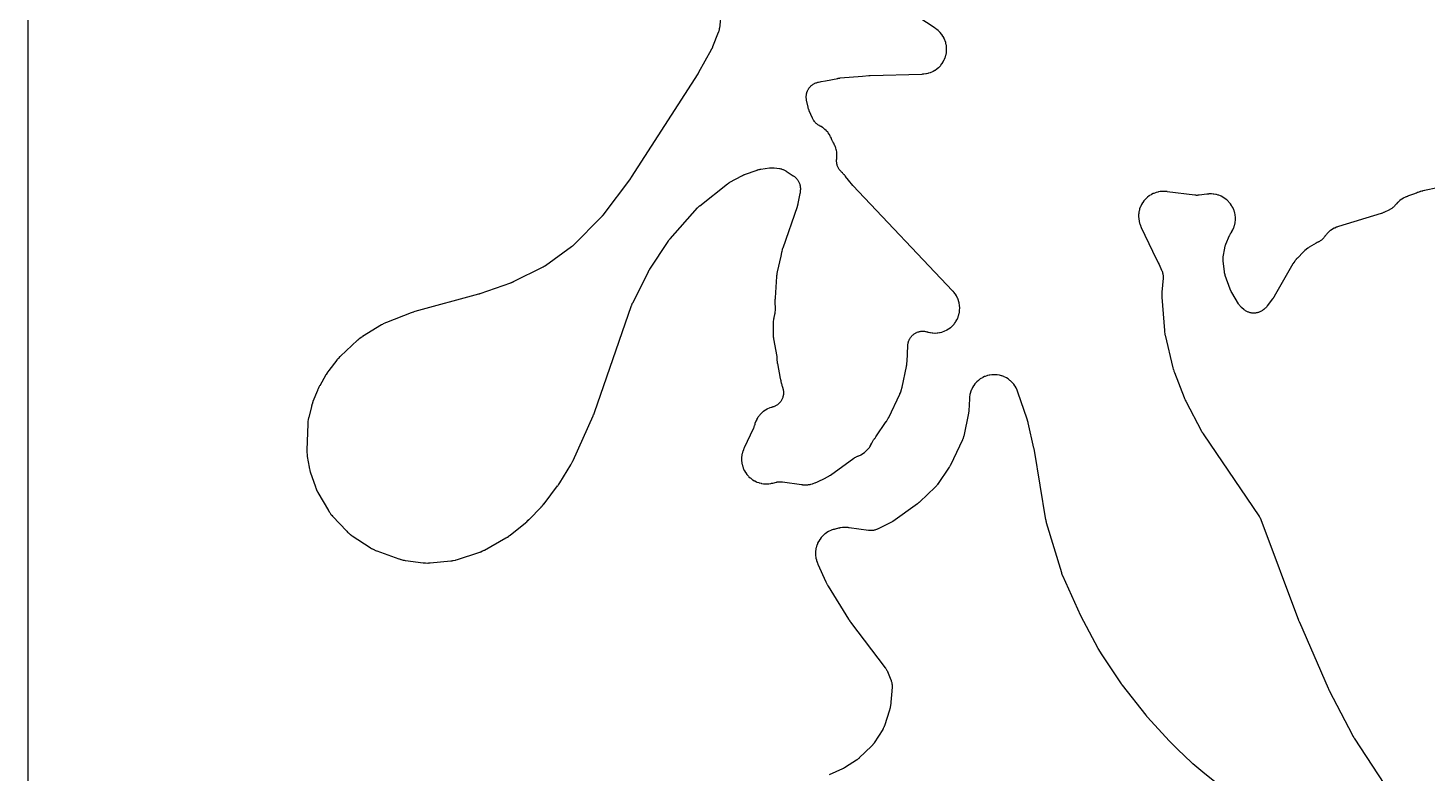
# Model space of a CAD drawing. Header units: millimetres. Extents: x 0 to 300, y 0 to 300.
# Drawn here: x -0.1 to 140.9, y 75 to 150 of the extents above; entities that cross this region are included whole.
import ezdxf

# ---------------------------------------------------------------- set-up
doc = ezdxf.new("R2010")
doc.units = ezdxf.units.MM
doc.layers.add('CUT', color=7, linetype='CONTINUOUS')

msp = doc.modelspace()

# ---------------------------------------------------------------- linework, layer by layer
at = {"layer": 'CUT'}
for points in [[(298.5476, -0.0625), (1.4375, -0.0625), (0.5522, -0.0625), (0.4788, -0.0589), (0.4206, -0.0503), (0.3635, -0.036), (0.3082, -0.0162), (0.255, 0.009), (0.2046, 0.0392), (0.1573, 0.0743), (0.1137, 0.1137), (0.0743, 0.1573), (0.0392, 0.2046), (0.009, 0.255), (-0.0162, 0.3082), (-0.036, 0.3635), (-0.0503, 0.4206), (-0.0589, 0.4788), (-0.0625, 0.5522), (-0.0625, 1.4375), (-0.0625, 298.5625)], [(69.713, 151.6014), (69.5275, 149.9764), (69.5263, 149.9666), (69.5244, 149.9514), (69.5186, 149.9124), (69.5102, 149.8629), (69.496, 149.7953), (69.4796, 149.7296), (69.4602, 149.6632), (69.4443, 149.6156), (69.431, 149.5784), (69.4255, 149.5642), (69.4219, 149.555), (68.8431, 148.0928), (68.8377, 148.0794), (68.8248, 148.0483), (68.8191, 148.035), (68.8121, 148.0188), (68.8063, 148.0056), (68.7923, 147.9749), (68.7863, 147.9617), (68.7768, 147.9417), (68.7705, 147.9287), (68.7556, 147.8984), (68.7492, 147.8855), (68.7411, 147.8698), (68.7344, 147.857), (68.7186, 147.8272), (68.7117, 147.8145), (67.4413, 145.5186), (67.4383, 145.5133), (67.4314, 145.5009), (67.4284, 145.4956), (67.4213, 145.4832), (67.4175, 145.4767), (67.4087, 145.4615), (67.4049, 145.455), (67.399, 145.4451), (67.3952, 145.4387), (67.3862, 145.4239), (67.3823, 145.4175), (67.3802, 145.4142), (67.3755, 145.4066), (67.3645, 145.3891), (67.3597, 145.3816), (60.6649, 134.9795), (60.6613, 134.9739), (60.6529, 134.9611), (60.6493, 134.9556), (60.6407, 134.9427), (60.6362, 134.9359), (60.6255, 134.9201), (60.6209, 134.9134), (60.6138, 134.9031), (60.6092, 134.8965), (60.5983, 134.8812), (60.5937, 134.8746), (60.5911, 134.8711), (60.5855, 134.8633), (60.5722, 134.8452), (60.5665, 134.8375), (57.802, 131.1543), (57.7928, 131.1423), (57.7712, 131.1144), (57.7618, 131.1025), (57.7503, 131.0883), (57.7407, 131.0766), (57.7182, 131.0495), (57.7085, 131.038), (57.6933, 131.0205), (57.6834, 131.0091), (57.66, 130.9828), (57.6498, 130.9716), (57.6373, 130.9581), (57.627, 130.9471), (57.6027, 130.9216), (57.5922, 130.9107), (54.8681, 128.1467), (54.8615, 128.14), (54.8509, 128.1296), (54.8339, 128.113), (54.8085, 128.0891), (54.7864, 128.069), (54.7681, 128.0528), (54.7587, 128.0447), (54.7545, 128.0411), (54.7327, 128.023), (54.6832, 127.9831), (54.6533, 127.9601), (54.6415, 127.9514), (54.6339, 127.9459), (52.0232, 126.0627), (52.0158, 126.0574), (52.004, 126.049), (51.985, 126.036), (51.9568, 126.0171), (51.9324, 126.0014), (51.9123, 125.9889), (51.902, 125.9826), (51.8974, 125.9798), (51.8737, 125.9659), (51.8199, 125.9356), (51.7876, 125.9183), (51.775, 125.9119), (51.7668, 125.9077), (48.7788, 124.4198), (48.7661, 124.4136), (48.7362, 124.3993), (48.7234, 124.3933), (48.7076, 124.3861), (48.6947, 124.3803), (48.6644, 124.3669), (48.6514, 124.3613), (48.6313, 124.3528), (48.6182, 124.3474), (48.5875, 124.3351), (48.5743, 124.3299), (48.5581, 124.3236), (48.5448, 124.3187), (48.5138, 124.3073), (48.5004, 124.3025), (45.4328, 123.2314), (45.4268, 123.2294), (45.4127, 123.2246), (45.4067, 123.2225), (45.3925, 123.2178), (45.385, 123.2153), (45.3675, 123.2097), (45.36, 123.2073), (45.3485, 123.2036), (45.341, 123.2013), (45.3237, 123.1961), (45.3162, 123.1938), (45.3122, 123.1926), (45.3033, 123.1901), (45.2824, 123.1841), (45.2735, 123.1816), (38.8738, 121.4357), (38.8585, 121.4313), (38.7591, 121.4013), (38.7439, 121.3965), (38.6201, 121.3555), (38.605, 121.3503), (38.5072, 121.315), (38.4923, 121.3094), (36.0217, 120.343), (36.0094, 120.338), (35.9293, 120.3047), (35.917, 120.2994), (35.8694, 120.2783), (35.8452, 120.2669), (35.69, 120.1896), (35.6664, 120.1772), (35.6208, 120.1519), (35.6092, 120.1453), (35.5343, 120.1016), (35.5229, 120.0947), (33.606, 118.9174), (33.5936, 118.9096), (33.5134, 118.8576), (33.5012, 118.8495), (33.4538, 118.8171), (33.43, 118.7999), (33.2778, 118.6845), (33.2549, 118.6662), (33.2109, 118.6293), (33.1997, 118.6197), (33.1281, 118.5566), (33.1172, 118.5468), (31.3803, 116.9392), (31.3714, 116.9307), (31.3137, 116.8751), (31.3049, 116.8665), (31.2709, 116.8323), (31.2539, 116.8145), (31.1456, 116.6964), (31.1293, 116.6779), (31.0983, 116.641), (31.0904, 116.6315), (31.04, 116.5692), (31.0324, 116.5596), (30.2182, 115.5097), (30.2057, 115.493), (30.1263, 115.383), (30.1144, 115.3659), (30.0197, 115.2245), (30.0084, 115.2069), (29.9369, 115.0917), (29.9262, 115.0737), (29.2979, 113.9775), (29.2878, 113.9591), (29.2241, 113.8385), (29.2146, 113.8197), (29.1401, 113.6656), (29.1313, 113.6466), (29.0762, 113.5217), (29.0681, 113.5024), (28.6199, 112.3817), (28.6124, 112.3621), (28.5663, 112.2338), (28.5595, 112.2139), (28.5072, 112.0511), (28.5012, 112.031), (28.4641, 111.8999), (28.4587, 111.8796), (28.1909, 110.7879), (28.1874, 110.7729), (28.166, 110.6749), (28.1629, 110.6597), (28.1516, 110.6005), (28.1466, 110.5701), (28.119, 110.3714), (28.1156, 110.3408), (28.1104, 110.2807), (28.1093, 110.2653), (28.1032, 110.1652), (28.1025, 110.1498), (28.0094, 107.4743), (28.0091, 107.4591), (28.0082, 107.3602), (28.0082, 107.345), (28.0091, 107.2857), (28.0104, 107.2553), (28.0236, 107.0582), (28.0263, 107.0279), (28.0333, 106.9689), (28.0353, 106.9538), (28.0493, 106.856), (28.0517, 106.841), (28.2306, 105.786), (28.2325, 105.7752), (28.2467, 105.6999), (28.249, 105.6887), (28.2592, 105.6395), (28.2646, 105.6159), (28.3013, 105.4695), (28.3075, 105.447), (28.3188, 105.4082), (28.322, 105.3977), (28.3446, 105.3253), (28.3484, 105.3136), (28.8615, 103.7823), (28.8665, 103.7679), (28.9003, 103.6751), (28.9056, 103.6609), (28.9273, 103.6057), (28.9391, 103.5777), (29.0204, 103.3979), (29.0336, 103.3705), (29.0608, 103.3178), (29.0679, 103.3044), (29.1153, 103.2178), (29.1227, 103.2045), (30.1688, 101.4027), (30.1776, 101.3879), (30.2366, 101.2927), (30.2459, 101.2782), (30.2829, 101.2221), (30.3027, 101.1938), (30.4365, 101.0144), (30.4579, 100.9874), (30.5012, 100.9359), (30.5124, 100.9229), (30.5869, 100.8392), (30.5985, 100.8265), (32.0156, 99.3228), (32.0278, 99.3102), (32.1085, 99.2295), (32.1211, 99.2172), (32.1709, 99.1702), (32.1971, 99.1469), (32.3718, 99.0003), (32.3994, 98.9785), (32.4544, 98.9377), (32.4686, 98.9274), (32.5621, 98.862), (32.5767, 98.8522), (34.3865, 97.6642), (34.4013, 97.6547), (34.4987, 97.5948), (34.5139, 97.5858), (34.5734, 97.5515), (34.6044, 97.5349), (34.8088, 97.4327), (34.8408, 97.4179), (34.9039, 97.3908), (34.9201, 97.3841), (35.0265, 97.3422), (35.043, 97.336), (37.2678, 96.5334), (37.2832, 96.5281), (37.3832, 96.4951), (37.3986, 96.4902), (37.4592, 96.472), (37.4905, 96.4635), (37.6951, 96.4138), (37.7268, 96.407), (37.789, 96.3955), (37.805, 96.3927), (37.909, 96.3762), (37.9251, 96.3739), (39.7016, 96.1416), (39.7187, 96.1396), (39.8295, 96.1283), (39.8465, 96.1268), (39.9132, 96.1219), (39.9474, 96.1204), (40.17, 96.1169), (40.2042, 96.1173), (40.271, 96.1201), (40.2881, 96.1211), (40.3992, 96.1288), (40.4163, 96.1303), (42.502, 96.3363), (42.5182, 96.3381), (42.6235, 96.3514), (42.6396, 96.3537), (42.7026, 96.3634), (42.7347, 96.3692), (42.9423, 96.4129), (42.974, 96.4205), (43.0356, 96.437), (43.0513, 96.4414), (43.153, 96.4716), (43.1686, 96.4765), (45.3191, 97.18), (45.3331, 97.1848), (45.4234, 97.2168), (45.4372, 97.2219), (45.491, 97.2425), (45.5183, 97.2537), (45.6936, 97.3308), (45.7202, 97.3433), (45.7717, 97.369), (45.7848, 97.3758), (45.8695, 97.4207), (45.8824, 97.4278), (48.0466, 98.6461), (48.0571, 98.6522), (48.1251, 98.6923), (48.1355, 98.6986), (48.1759, 98.7236), (48.1964, 98.7367), (48.3272, 98.8251), (48.3471, 98.8391), (48.3854, 98.8672), (48.3951, 98.8745), (48.4577, 98.9226), (48.4673, 98.9301), (50.0236, 100.1752), (50.0383, 100.1873), (50.1324, 100.2676), (50.1466, 100.2802), (50.2614, 100.3846), (50.2753, 100.3977), (50.3641, 100.4838), (50.3776, 100.4972), (51.5919, 101.7517), (51.6038, 101.7644), (51.6802, 101.848), (51.6918, 101.8611), (51.7846, 101.9688), (51.7958, 101.9822), (51.8672, 102.0701), (51.878, 102.0838), (53.2496, 103.8772), (53.259, 103.8898), (53.3185, 103.9719), (53.3275, 103.9847), (53.3995, 104.0898), (53.4081, 104.1028), (53.4633, 104.1879), (53.4716, 104.2011), (54.5733, 106.0026), (54.583, 106.019), (54.6441, 106.1265), (54.6532, 106.1432), (54.7256, 106.2804), (54.7342, 106.2973), (54.7884, 106.4085), (54.7965, 106.4257), (56.8275, 110.9493), (56.8328, 110.9615), (56.8663, 111.0408), (56.8713, 111.0531), (56.9112, 111.1536), (56.916, 111.166), (56.946, 111.2468), (56.9505, 111.2592), (60.6858, 122.0367), (60.6908, 122.0507), (60.7027, 122.0833), (60.7079, 122.0972), (60.7144, 122.1141), (60.7199, 122.128), (60.7329, 122.1601), (60.7385, 122.1739), (60.7474, 122.1949), (60.7533, 122.2086), (60.7674, 122.2403), (60.7735, 122.2538), (60.7811, 122.2703), (60.7874, 122.2838), (60.8025, 122.315), (60.8091, 122.3283), (62.3826, 125.4585), (62.3885, 125.47), (62.4025, 125.4969), (62.4086, 125.5084), (62.4161, 125.5223), (62.4224, 125.5337), (62.4372, 125.5602), (62.4436, 125.5715), (62.4536, 125.5888), (62.4601, 125.6), (62.4757, 125.626), (62.4824, 125.6371), (62.4907, 125.6506), (62.4976, 125.6616), (62.5139, 125.6872), (62.5209, 125.6981), (64.3632, 128.5021), (64.3721, 128.5155), (64.3933, 128.5465), (64.4025, 128.5597), (64.4138, 128.5757), (64.4232, 128.5887), (64.4455, 128.6189), (64.4551, 128.6318), (64.4701, 128.6514), (64.48, 128.6641), (64.5033, 128.6935), (64.5134, 128.706), (64.5259, 128.7211), (64.5362, 128.7335), (64.5606, 128.762), (64.5711, 128.7741), (67.3111, 131.8716), (67.3178, 131.8791), (67.3284, 131.8908), (67.3563, 131.9203), (67.4045, 131.9689), (67.4263, 131.9902), (67.4275, 131.9913), (67.45, 132.0118), (67.5013, 132.0571), (67.5324, 132.0832), (67.5446, 132.0931), (67.5526, 132.0994), (70.341, 134.2904), (70.3484, 134.2961), (70.3602, 134.3052), (70.3791, 134.3193), (70.4071, 134.3397), (70.4314, 134.3568), (70.4515, 134.3705), (70.4618, 134.3773), (70.4664, 134.3804), (70.4901, 134.3955), (70.544, 134.4286), (70.5763, 134.4476), (70.589, 134.4546), (70.5972, 134.4592), (71.8062, 135.1184), (71.8124, 135.1217), (71.8267, 135.1293), (71.8328, 135.1326), (71.8344, 135.1334), (71.8588, 135.1457), (71.916, 135.1737), (71.936, 135.183), (71.9663, 135.196), (72.0399, 135.2258), (72.0718, 135.2381), (73.3375, 135.6958), (73.3485, 135.6997), (73.3656, 135.7056), (73.4099, 135.7197), (73.4847, 135.7414), (73.5182, 135.7504), (73.5201, 135.7509), (73.554, 135.7586), (73.6305, 135.7746), (73.6762, 135.7828), (73.6939, 135.7856), (73.7054, 135.7873), (74.5817, 135.9112), (74.5919, 135.9126), (74.6075, 135.9146), (74.6481, 135.919), (74.6999, 135.9233), (74.7713, 135.9264), (74.8413, 135.9267), (74.9127, 135.9242), (74.9645, 135.9203), (75.0052, 135.9163), (75.0209, 135.9144), (75.031, 135.9132), (75.5849, 135.8397), (75.6252, 135.8335), (75.6987, 135.8203), (75.7782, 135.8023), (75.8306, 135.7879), (75.9081, 135.7628), (75.959, 135.7438), (76.0339, 135.7118), (76.0828, 135.6882), (76.1546, 135.6495), (76.2187, 135.6112), (76.2532, 135.5894), (76.9627, 135.1195), (76.9721, 135.1132), (76.9867, 135.1033), (77.0236, 135.0768), (77.0846, 135.0306), (77.1113, 135.0095), (77.1128, 135.0083), (77.148, 134.978), (77.2108, 134.9209), (77.2761, 134.8552), (77.3173, 134.8092), (77.3754, 134.7371), (77.4117, 134.6871), (77.4621, 134.6094), (77.493, 134.556), (77.5352, 134.4735), (77.5604, 134.4172), (77.5939, 134.3307), (77.6132, 134.2722), (77.6376, 134.1827), (77.6508, 134.1225), (77.6659, 134.031), (77.6728, 133.9697), (77.6784, 133.8772), (77.6791, 133.7923), (77.6784, 133.746), (77.6737, 133.6351), (77.6736, 133.6349), (77.6724, 133.6106), (77.668, 133.5413), (77.6659, 133.5147), (77.6622, 133.4827), (77.6519, 133.4065), (77.6447, 133.3614), (77.6414, 133.344), (77.6393, 133.3328), (77.4354, 132.313), (77.4323, 132.2981), (77.4247, 132.2634), (77.4214, 132.2485), (77.4171, 132.2305), (77.4135, 132.2157), (77.4048, 132.1813), (77.4009, 132.1665), (77.3948, 132.144), (77.3907, 132.1293), (77.3808, 132.0952), (77.3764, 132.0806), (77.371, 132.0629), (77.3664, 132.0484), (77.3553, 132.0146), (77.3505, 132.0002), (75.9037, 127.8123), (75.898, 127.795), (75.8629, 127.6824), (75.8577, 127.665), (75.8179, 127.5224), (75.8133, 127.5048), (75.7851, 127.3903), (75.781, 127.3726), (75.7037, 127.0127), (75.3541, 125.4576), (75.3518, 125.4471), (75.3366, 125.3735), (75.3345, 125.3626), (75.3254, 125.3142), (75.3215, 125.2908), (75.3002, 125.1444), (75.2973, 125.1218), (75.2931, 125.0824), (75.292, 125.0717), (75.2854, 124.9978), (75.2845, 124.9858), (75.1351, 122.8239), (75.1344, 122.811), (75.1304, 122.7273), (75.1299, 122.7144), (75.1272, 122.6091), (75.127, 122.5963), (75.1266, 122.5124), (75.1267, 122.4995), (75.1412, 121.6534), (75.122, 121.3017), (75.113, 121.2691), (75.1091, 121.2541), (75.085, 121.1564), (75.0814, 121.1413), (75.0176, 120.8514), (75.0145, 120.8364), (74.9957, 120.7392), (74.993, 120.7242), (74.9831, 120.6655), (74.9789, 120.6353), (74.9561, 120.4387), (74.9534, 120.4083), (74.9496, 120.3489), (74.9488, 120.3337), (74.9449, 120.2347), (74.9445, 120.2195), (74.932, 119.2909), (74.932, 119.2767), (74.9329, 119.1848), (74.9332, 119.1706), (74.9351, 119.1154), (74.9367, 119.0871), (74.9515, 118.9039), (74.9545, 118.8758), (74.9616, 118.8209), (74.9635, 118.8069), (74.9774, 118.716), (74.9797, 118.7021), (75.2974, 116.9072), (75.3057, 116.7303), (75.307, 116.7096), (75.3179, 116.5756), (75.32, 116.555), (75.3394, 116.3875), (75.3422, 116.3669), (75.3623, 116.234), (75.3658, 116.2136), (75.6515, 114.6851), (75.6655, 114.6266), (75.6853, 114.5698), (75.7074, 114.5222), (75.7293, 114.3909), (75.7317, 114.3771), (75.7488, 114.2873), (75.7516, 114.2735), (75.7632, 114.2198), (75.7697, 114.1924), (75.8164, 114.0158), (75.8243, 113.9888), (75.8408, 113.9364), (75.8452, 113.923), (75.8747, 113.8365), (75.8794, 113.8232), (75.8859, 113.8054), (75.9004, 113.7628), (75.9249, 113.6842), (75.9474, 113.5971), (75.9594, 113.5385), (75.973, 113.4496), (75.9792, 113.3901), (75.9839, 113.3003), (75.984, 113.2404), (75.9798, 113.1506), (75.9739, 113.091), (75.9607, 113.0021), (75.949, 112.9434), (75.9269, 112.8562), (75.9094, 112.799), (75.8788, 112.7145), (75.8556, 112.6593), (75.8167, 112.5782), (75.7882, 112.5256), (75.7414, 112.4488), (75.7077, 112.3993), (75.6535, 112.3276), (75.615, 112.2817), (75.5539, 112.2158), (75.5111, 112.1739), (75.4437, 112.1144), (75.3969, 112.0771), (75.3772, 112.0629), (75.373, 112.0602), (75.3116, 112.0169), (75.2622, 111.9856), (75.1859, 111.9422), (75.1337, 111.9159), (75.0535, 111.8802), (74.9999, 111.8594), (74.9986, 111.8589), (74.9964, 111.8582), (74.9911, 111.8564), (74.9808, 111.853), (74.9165, 111.8316), (74.8821, 111.8219), (74.8635, 111.8167), (74.86, 111.8157), (74.8134, 111.8024), (74.7879, 111.7945), (74.6056, 111.7335), (74.5502, 111.7118), (74.3785, 111.6347), (74.3255, 111.6076), (74.1624, 111.5139), (74.1123, 111.4817), (73.9592, 111.3723), (73.9126, 111.3353), (73.7711, 111.2113), (73.7284, 111.1698), (73.5999, 111.0324), (73.5615, 110.9869), (73.4472, 110.8374), (73.4135, 110.7884), (73.3146, 110.6283), (73.2859, 110.5762), (73.2034, 110.407), (73.18, 110.3523), (73.1137, 110.1734), (73.1041, 110.1453), (73.0866, 110.0898), (73.0824, 110.0756), (73.0556, 109.9826), (73.0517, 109.9683), (73.0465, 109.9485), (73.035, 109.9083), (73.0096, 109.8266), (72.985, 109.7577), (72.9645, 109.7069), (72.9479, 109.6684), (72.9407, 109.6526), (72.9363, 109.6432), (72.0238, 107.7121), (72.0177, 107.6987), (71.9791, 107.6116), (71.9734, 107.5981), (71.9515, 107.5452), (71.9409, 107.5179), (71.8776, 107.3409), (71.8605, 107.2848), (71.8154, 107.105), (71.8039, 107.0475), (71.7766, 106.8642), (71.7708, 106.8058), (71.7615, 106.6207), (71.7614, 106.562), (71.7701, 106.3769), (71.7758, 106.3185), (71.8026, 106.1351), (71.8139, 106.0776), (71.8585, 105.8976), (71.8754, 105.8415), (71.9373, 105.6668), (71.9596, 105.6125), (72.0383, 105.4447), (72.0657, 105.3929), (72.1604, 105.2335), (72.1928, 105.1846), (72.3026, 105.0353), (72.3396, 104.9898), (72.4635, 104.8519), (72.5047, 104.8102), (72.6415, 104.6851), (72.6866, 104.6476), (72.8349, 104.5364), (72.8835, 104.5036), (73.0419, 104.4073), (73.0935, 104.3794), (73.2605, 104.2991), (73.3146, 104.2763), (73.4887, 104.2127), (73.5447, 104.1953), (73.7242, 104.149), (73.7816, 104.1371), (73.9647, 104.1086), (74.023, 104.1024), (74.2081, 104.0918), (74.2667, 104.0914), (74.452, 104.0989), (74.5104, 104.1042), (74.6965, 104.1301), (74.7254, 104.1349), (74.7817, 104.1456), (74.7961, 104.1485), (74.8892, 104.1685), (74.9035, 104.1718), (75.2821, 104.2629), (75.2924, 104.2654), (75.3015, 104.2674), (75.3604, 104.2788), (75.4465, 104.2925), (75.5448, 104.3027), (75.6104, 104.3059), (75.7092, 104.3052), (75.7963, 104.2998), (75.856, 104.2941), (75.8652, 104.2929), (75.8757, 104.2915), (77.7832, 104.0221), (77.7979, 104.0202), (77.8934, 104.0091), (77.9081, 104.0076), (77.9657, 104.0023), (77.9952, 104.0004), (78.1846, 103.9925), (78.2438, 103.9929), (78.4305, 104.0036), (78.4893, 104.0099), (78.6741, 104.0388), (78.732, 104.0509), (78.913, 104.0979), (78.9695, 104.1156), (79.1474, 104.1811), (79.1749, 104.192), (79.2281, 104.2147), (79.2416, 104.2206), (79.3291, 104.2604), (79.3425, 104.2667), (80.257, 104.7102), (80.2684, 104.7159), (80.3419, 104.7535), (80.3532, 104.7594), (80.3969, 104.7829), (80.419, 104.7954), (80.5609, 104.8798), (80.5825, 104.8932), (80.6241, 104.9204), (80.6346, 104.9274), (80.7028, 104.974), (80.7132, 104.9813), (83.0609, 106.6607), (83.0817, 106.6756), (83.1161, 106.699), (83.1799, 106.7404), (83.2516, 106.7823), (83.3006, 106.8079), (83.3759, 106.843), (83.4463, 106.8719), (83.485, 106.8869), (83.4926, 106.8896), (83.5123, 106.897), (83.5216, 106.9007), (83.5483, 106.9121), (83.7179, 106.9894), (83.7696, 107.016), (83.9287, 107.1081), (83.9776, 107.1396), (84.127, 107.2467), (84.1726, 107.2828), (84.311, 107.4038), (84.3528, 107.4441), (84.4789, 107.5779), (84.5166, 107.6221), (84.6291, 107.7675), (84.6624, 107.8152), (84.7603, 107.9708), (84.7889, 108.0214), (84.8724, 108.1881), (84.8848, 108.2144), (84.8943, 108.2359), (84.9105, 108.2705), (84.9414, 108.3333), (84.9782, 108.4003), (85.0045, 108.4439), (85.0467, 108.5075), (85.0879, 108.5642), (85.111, 108.5946), (85.1525, 108.6469), (85.1652, 108.6635), (85.1894, 108.6962), (85.1955, 108.7046), (85.2372, 108.7632), (85.2439, 108.7728), (85.2697, 108.8106), (85.2741, 108.8168), (86.3308, 110.3639), (86.3368, 110.3729), (86.3369, 110.373), (86.3786, 110.4366), (86.3848, 110.4461), (86.4114, 110.4884), (86.4238, 110.509), (86.4986, 110.639), (86.5098, 110.6593), (86.5284, 110.6948), (86.5334, 110.7045), (86.5672, 110.7718), (86.5725, 110.7828), (87.6908, 113.1282), (87.6984, 113.1447), (87.7457, 113.2522), (87.7527, 113.2689), (87.7792, 113.3342), (87.7917, 113.3681), (87.8666, 113.5907), (87.8771, 113.6253), (87.8954, 113.6933), (87.8999, 113.7108), (87.9271, 113.8251), (87.9311, 113.8428), (88.3577, 115.907), (88.3598, 115.9178), (88.3739, 115.9931), (88.3759, 116.0043), (88.3842, 116.0538), (88.3878, 116.0778), (88.4067, 116.2274), (88.4092, 116.2505), (88.4127, 116.2908), (88.4136, 116.3017), (88.4188, 116.3772), (88.4195, 116.3895), (88.4989, 118.0212), (88.5021, 118.0652), (88.51, 118.1458), (88.523, 118.2332), (88.5344, 118.2909), (88.5559, 118.3766), (88.5729, 118.4329), (88.6026, 118.5161), (88.6251, 118.5705), (88.6629, 118.6504), (88.6906, 118.7023), (88.736, 118.7781), (88.7687, 118.827), (88.8213, 118.898), (88.8586, 118.9434), (88.918, 119.0089), (88.9596, 119.0505), (89.025, 119.1099), (89.0705, 119.1472), (89.1415, 119.1998), (89.1904, 119.2325), (89.2662, 119.2779), (89.3181, 119.3057), (89.398, 119.3434), (89.4523, 119.3659), (89.5355, 119.3957), (89.5918, 119.4127), (89.6775, 119.4342), (89.7352, 119.4456), (89.8226, 119.4586), (89.8812, 119.4643), (89.9694, 119.4686), (90.0283, 119.4686), (90.1165, 119.4642), (90.1751, 119.4584), (90.2625, 119.4454), (90.3202, 119.4339), (90.4059, 119.4124), (90.4428, 119.4012), (90.4509, 119.3988), (90.4999, 119.3846), (90.5206, 119.3791), (90.7093, 119.3318), (90.7675, 119.3203), (90.9532, 119.2929), (91.0124, 119.2872), (91.1999, 119.2783), (91.2593, 119.2785), (91.4468, 119.2882), (91.5058, 119.2942), (91.6915, 119.3224), (91.7497, 119.3342), (91.9316, 119.3807), (91.9883, 119.3982), (92.1648, 119.4624), (92.2195, 119.4854), (92.3887, 119.5667), (92.4409, 119.595), (92.6013, 119.6927), (92.6504, 119.726), (92.8003, 119.8391), (92.8459, 119.8771), (92.9839, 120.0044), (93.0255, 120.0468), (93.1503, 120.1871), (93.1875, 120.2333), (93.2978, 120.3853), (93.3302, 120.435), (93.4249, 120.5971), (93.4523, 120.6498), (93.5306, 120.8205), (93.5526, 120.8756), (93.6136, 121.0532), (93.63, 121.1102), (93.6732, 121.293), (93.6839, 121.3514), (93.7088, 121.5375), (93.7137, 121.5967), (93.72, 121.7843), (93.7191, 121.8437), (93.7068, 122.031), (93.7, 122.09), (93.6693, 122.2752), (93.6567, 122.3333), (93.6078, 122.5145), (93.5895, 122.571), (93.523, 122.7466), (93.4992, 122.801), (93.4156, 122.9691), (93.3866, 123.0209), (93.2868, 123.1799), (93.2528, 123.2286), (93.1362, 123.379), (93.1174, 123.4021), (93.0796, 123.4461), (93.0698, 123.4572), (93.0052, 123.5289), (92.9951, 123.5398), (82.951, 134.14), (82.5117, 134.6588), (82.2201, 135.0539), (82.2114, 135.0654), (82.1536, 135.1398), (82.1446, 135.1511), (82.1088, 135.195), (82.09, 135.217), (81.9658, 135.355), (81.925, 135.3962), (81.8313, 135.482), (81.7989, 135.5132), (81.741, 135.5718), (81.6811, 135.6389), (81.6435, 135.6854), (81.5906, 135.7581), (81.5578, 135.8082), (81.5125, 135.8858), (81.4848, 135.9389), (81.4474, 136.0207), (81.4253, 136.0763), (81.3962, 136.1614), (81.3797, 136.2189), (81.3592, 136.3065), (81.3485, 136.3654), (81.3369, 136.4545), (81.3322, 136.5142), (81.3295, 136.6041), (81.3312, 136.6864), (81.3333, 136.7313), (81.3344, 136.7477), (81.3348, 136.7538), (81.3351, 136.7585), (81.3364, 136.7772), (81.3409, 136.8319), (81.3431, 136.8549), (81.3469, 136.8907), (81.3483, 136.9057), (81.3531, 136.9642), (81.3549, 136.9943), (81.361, 137.1869), (81.3599, 137.2471), (81.3469, 137.4368), (81.3398, 137.4965), (81.3078, 137.6839), (81.2948, 137.7427), (81.2442, 137.926), (81.2253, 137.9831), (81.1567, 138.1604), (81.1322, 138.2153), (81.045, 138.3872), (81.0307, 138.4137), (80.997, 138.4726), (80.9949, 138.4762), (80.9802, 138.5015), (80.9782, 138.5048), (80.977, 138.5069), (80.9573, 138.5422), (80.9178, 138.6165), (80.8856, 138.6836), (80.8619, 138.7389), (80.8495, 138.7694), (80.8366, 138.8027), (80.8314, 138.8157), (80.8104, 138.8663), (80.7991, 138.892), (80.7227, 139.0547), (80.6965, 139.1043), (80.6064, 139.2571), (80.5757, 139.3041), (80.4717, 139.4478), (80.4368, 139.4917), (80.3199, 139.6251), (80.281, 139.6655), (80.1521, 139.7873), (80.1096, 139.8239), (79.9699, 139.9333), (79.9242, 139.9657), (79.7729, 140.0628), (79.7489, 140.0774), (79.7015, 140.1048), (79.6892, 140.1117), (79.6128, 140.1535), (79.5935, 140.1644), (79.5146, 140.2101), (79.4412, 140.2575), (79.3943, 140.2912), (79.3261, 140.3452), (79.2825, 140.3834), (79.2199, 140.4438), (79.1802, 140.486), (79.1237, 140.5521), (79.0882, 140.5979), (79.0384, 140.6692), (79.0075, 140.7183), (78.9648, 140.7941), (78.929, 140.8653), (78.9104, 140.9047), (78.5795, 141.6526), (78.5749, 141.6631), (78.5679, 141.6795), (78.5508, 141.7225), (78.524, 141.7954), (78.5126, 141.8282), (78.5121, 141.8299), (78.502, 141.8631), (78.4809, 141.9379), (78.4694, 141.9826), (78.4655, 142), (78.463, 142.0113), (78.3088, 142.73), (78.3005, 142.7738), (78.2873, 142.8545), (78.2773, 142.943), (78.2736, 143.0023), (78.2724, 143.0914), (78.2746, 143.1507), (78.2823, 143.2395), (78.2903, 143.2983), (78.3067, 143.386), (78.3205, 143.4437), (78.3455, 143.5293), (78.3649, 143.5853), (78.3983, 143.668), (78.4232, 143.7219), (78.4645, 143.8009), (78.4946, 143.852), (78.5436, 143.9265), (78.5786, 143.9744), (78.6347, 144.0437), (78.6743, 144.0879), (78.737, 144.1513), (78.7807, 144.1914), (78.8494, 144.2483), (78.8969, 144.2838), (78.9708, 144.3336), (79.0216, 144.3643), (79.1001, 144.4066), (79.1537, 144.4321), (79.236, 144.4663), (79.2919, 144.4864), (79.3772, 144.5124), (79.4564, 144.5323), (79.4999, 144.542), (79.631, 144.5681), (79.6346, 144.5688), (79.658, 144.5735), (79.7871, 144.5992), (80.199, 144.6811), (81.4367, 144.9274), (81.4487, 144.9296), (81.4766, 144.9348), (81.4886, 144.9369), (81.5032, 144.9395), (81.5153, 144.9414), (81.5289, 144.9436), (81.5433, 144.9458), (81.5554, 144.9476), (81.5767, 144.9507), (81.5888, 144.9523), (81.617, 144.956), (81.6291, 144.9575), (81.6439, 144.9592), (81.656, 144.9605), (81.6842, 144.9634), (81.6964, 144.9645), (83.9388, 145.1626), (83.9389, 145.1626), (84.5658, 145.218), (84.5715, 145.2185), (84.5845, 145.2196), (84.5902, 145.22), (84.6033, 145.221), (84.6103, 145.2215), (84.6266, 145.2226), (84.6336, 145.2231), (84.6458, 145.2238), (84.6527, 145.2242), (84.6687, 145.225), (84.6755, 145.2254), (84.6793, 145.2255), (84.6875, 145.2259), (84.7067, 145.2265), (84.7149, 145.2268), (89.9119, 145.3647), (89.9265, 145.3653), (90.0212, 145.3701), (90.0357, 145.371), (90.0926, 145.3753), (90.1217, 145.3782), (90.3074, 145.4013), (90.3649, 145.4114), (90.545, 145.4519), (90.6013, 145.4674), (90.7766, 145.5252), (90.8311, 145.5462), (90.9999, 145.6208), (91.0521, 145.6469), (91.2129, 145.7376), (91.2623, 145.7687), (91.4136, 145.8745), (91.4597, 145.9103), (91.6, 146.0303), (91.6424, 146.0704), (91.7703, 146.2035), (91.8087, 146.2475), (91.923, 146.3924), (91.9569, 146.4399), (92.0567, 146.5953), (92.0858, 146.6459), (92.17, 146.8102), (92.194, 146.8634), (92.2618, 147.0351), (92.2806, 147.0903), (92.3314, 147.2678), (92.3447, 147.3246), (92.378, 147.5062), (92.3857, 147.5641), (92.4012, 147.748), (92.4033, 147.8064), (92.4008, 147.9909), (92.3972, 148.0492), (92.3769, 148.2327), (92.3676, 148.2903), (92.3295, 148.4709), (92.3146, 148.5274), (92.2592, 148.7035), (92.2389, 148.7582), (92.1666, 148.9281), (92.1411, 148.9806), (92.0526, 149.1426), (92.0221, 149.1924), (91.9183, 149.345), (91.8832, 149.3916), (91.765, 149.5334), (91.7255, 149.5764), (91.5941, 149.7061), (91.5506, 149.745), (91.4052, 149.8629), (91.3821, 149.8807), (91.3361, 149.9144), (91.3242, 149.9229), (91.2464, 149.9772), (91.2343, 149.9854), (88.525, 151.776)], [(142.6084, 134.0613), (140.6866, 133.678), (140.6656, 133.6734), (140.5303, 133.6414), (140.5095, 133.6361), (140.3413, 133.5898), (140.3262, 133.5854), (140.3068, 133.581), (140.2958, 133.5784), (140.2476, 133.5665), (140.2245, 133.5603), (140.0814, 133.5188), (140.0594, 133.512), (140.0215, 133.4995), (140.0113, 133.496), (139.9405, 133.4711), (139.9403, 133.471), (139.9293, 133.467), (139.8205, 133.4263), (139.8163, 133.4247), (139.6861, 133.376), (139.6719, 133.3705), (139.5821, 133.3342), (139.5684, 133.3285), (139.5149, 133.3054), (139.5091, 133.3027), (138.7958, 133.0507), (138.7821, 133.0457), (138.6934, 133.0118), (138.6798, 133.0065), (138.627, 132.9849), (138.6002, 132.9732), (138.4306, 132.8939), (138.3789, 132.8666), (138.22, 132.7725), (138.1712, 132.7404), (138.0221, 132.6313), (137.9767, 132.5945), (137.839, 132.4714), (137.7974, 132.4304), (137.6706, 132.2927), (137.6513, 132.2707), (137.6147, 132.2269), (137.6055, 132.2156), (137.549, 132.1444), (137.523, 132.1132), (137.4742, 132.057), (137.4182, 131.9982), (137.3791, 131.9608), (137.318, 131.9073), (137.2758, 131.8736), (137.2101, 131.8258), (137.165, 131.796), (137.0953, 131.7544), (137.0298, 131.7191), (136.9936, 131.7007), (136.4252, 131.4273), (136.419, 131.4243), (136.4045, 131.4175), (136.3983, 131.4146), (136.3967, 131.4139), (136.3721, 131.4029), (136.3144, 131.3783), (136.2943, 131.3701), (136.2638, 131.3588), (136.1899, 131.3329), (136.1578, 131.3224), (131.8536, 129.999), (131.8392, 129.9944), (131.7462, 129.9632), (131.7319, 129.9582), (131.6764, 129.938), (131.6483, 129.927), (131.4698, 129.8517), (131.4153, 129.8255), (131.2476, 129.7339), (131.1961, 129.7023), (131.0384, 129.5943), (130.9903, 129.5577), (130.8444, 129.4344), (130.8002, 129.3931), (130.6674, 129.2557), (130.6276, 129.2102), (130.5087, 129.0595), (130.482, 129.0228), (130.4795, 129.0191), (130.4682, 129.0027), (130.4199, 128.9342), (130.3675, 128.867), (130.3306, 128.8239), (130.2721, 128.762), (130.2313, 128.7226), (130.1672, 128.6665), (130.1228, 128.6311), (130.0537, 128.5813), (130.0062, 128.5503), (129.9327, 128.5072), (129.8636, 128.471), (129.8254, 128.4521), (129.7855, 128.4336), (129.7577, 128.4197), (129.7041, 128.3913), (129.6905, 128.3839), (129.6025, 128.3343), (129.5891, 128.3265), (128.9119, 127.9214), (128.9009, 127.9147), (128.8304, 127.8704), (128.8196, 127.8635), (128.7778, 127.836), (128.7567, 127.8214), (128.6234, 127.7254), (128.5832, 127.6937), (128.4586, 127.5866), (128.4395, 127.5695), (128.403, 127.5353), (128.3937, 127.5264), (128.3342, 127.4682), (128.3251, 127.4592), (127.7101, 126.8318), (127.7014, 126.8226), (127.6448, 126.7625), (127.6362, 126.7532), (127.603, 126.7163), (127.5864, 126.697), (127.4827, 126.5716), (127.452, 126.5311), (127.3593, 126.3973), (127.3453, 126.3761), (127.3187, 126.3341), (127.3121, 126.3233), (127.2695, 126.2527), (127.263, 126.2417), (125.3838, 122.9706), (125.3768, 122.9586), (125.3603, 122.9309), (125.3532, 122.919), (125.3443, 122.9046), (125.3369, 122.8929), (125.3196, 122.8657), (125.312, 122.854), (125.2986, 122.8336), (125.2908, 122.8221), (125.2726, 122.7954), (125.2648, 122.784), (125.255, 122.7702), (125.247, 122.759), (125.228, 122.7328), (125.2197, 122.7217), (124.6793, 122.0026), (124.6721, 121.9932), (124.66, 121.9775), (124.6298, 121.9405), (124.5891, 121.8932), (124.5318, 121.8326), (124.4715, 121.7745), (124.4089, 121.7194), (124.3601, 121.6804), (124.3221, 121.6517), (124.306, 121.6401), (124.2962, 121.6332), (124.1907, 121.5598), (124.1525, 121.5346), (124.0813, 121.4902), (124.0013, 121.4458), (123.9466, 121.419), (123.8625, 121.383), (123.8054, 121.3619), (123.718, 121.3346), (123.659, 121.3194), (123.5694, 121.3011), (123.5091, 121.292), (123.4181, 121.2829), (123.3572, 121.2799), (123.2657, 121.2801), (123.2049, 121.2833), (123.1139, 121.2928), (123.0537, 121.3022), (122.9641, 121.3209), (122.9052, 121.3364), (122.818, 121.3641), (122.7609, 121.3854), (122.677, 121.4218), (122.6224, 121.4489), (122.5426, 121.4936), (122.491, 121.5261), (122.4161, 121.5787), (122.3501, 121.6303), (122.3148, 121.6594), (122.1196, 121.8286), (122.1107, 121.8364), (122.0961, 121.8495), (122.0616, 121.8819), (122.0176, 121.9254), (121.9616, 121.9862), (121.9082, 122.0497), (121.858, 122.1153), (121.8227, 122.1662), (121.7968, 122.2057), (121.7865, 122.2224), (121.7803, 122.2325), (121.1083, 123.3505), (121.1026, 123.3601), (121.0933, 123.376), (121.0718, 123.415), (121.037, 123.4819), (121.0222, 123.5118), (121.0207, 123.515), (121.0069, 123.5454), (120.9772, 123.6147), (120.9607, 123.656), (120.9543, 123.6734), (120.9504, 123.6838), (120.4572, 125.0636), (120.4529, 125.0758), (120.446, 125.0961), (120.4307, 125.1456), (120.4072, 125.2301), (120.3976, 125.2678), (120.3967, 125.2717), (120.3887, 125.3097), (120.3726, 125.3959), (120.3645, 125.4471), (120.3618, 125.4684), (120.3602, 125.4812), (120.2444, 126.501), (120.2433, 126.5111), (120.2416, 126.528), (120.2384, 126.5687), (120.2353, 126.6222), (120.2342, 126.6937), (120.2358, 126.7654), (120.2403, 126.8367), (120.2458, 126.89), (120.2509, 126.9305), (120.2534, 126.9473), (120.255, 126.9574), (120.3948, 127.8272), (120.3963, 127.8365), (120.399, 127.8519), (120.4061, 127.8888), (120.4164, 127.9369), (120.4326, 128.0007), (120.4511, 128.064), (120.4719, 128.1264), (120.4891, 128.1726), (120.503, 128.2075), (120.5091, 128.2219), (120.5128, 128.2305), (120.8874, 129.0927), (120.8924, 129.1039), (120.9007, 129.1224), (120.9221, 129.1665), (120.9602, 129.2401), (120.9778, 129.2724), (120.9891, 129.2923), (120.9953, 129.3029), (121.0098, 129.3275), (121.0155, 129.3371), (121.0197, 129.3439), (121.029, 129.359), (121.0331, 129.3655), (121.0433, 129.3816), (121.0464, 129.3866), (121.1044, 129.4805), (121.12, 129.5072), (121.2141, 129.679), (121.2407, 129.7337), (121.3139, 129.9069), (121.3345, 129.9633), (121.3906, 130.1446), (121.4055, 130.2028), (121.4432, 130.3888), (121.4522, 130.4481), (121.4711, 130.6369), (121.4741, 130.6969), (121.474, 130.8867), (121.471, 130.9466), (121.452, 131.1355), (121.443, 131.1948), (121.4053, 131.3808), (121.3904, 131.439), (121.3342, 131.6203), (121.3136, 131.6766), (121.2396, 131.8514), (121.2134, 131.9054), (121.1223, 132.0719), (121.0909, 132.1231), (120.9837, 132.2796), (120.9473, 132.3274), (120.8249, 132.4725), (120.7839, 132.5163), (120.6477, 132.6484), (120.6025, 132.688), (120.4537, 132.8058), (120.4049, 132.8407), (120.245, 132.943), (120.1929, 132.9728), (120.0237, 133.0587), (119.9689, 133.0832), (119.7919, 133.1517), (119.7349, 133.1705), (119.5519, 133.221), (119.4933, 133.2341), (119.3063, 133.2661), (119.2467, 133.2732), (119.0573, 133.2863), (118.9973, 133.2875), (118.805, 133.2815), (118.775, 133.2798), (118.7166, 133.2751), (118.7016, 133.2737), (118.6046, 133.2633), (118.5897, 133.2616), (117.8103, 133.1588), (117.8007, 133.1576), (117.7847, 133.1557), (117.746, 133.1518), (117.6953, 133.1479), (117.6274, 133.1453), (117.5592, 133.1451), (117.4913, 133.1476), (117.4406, 133.1514), (117.4019, 133.1551), (117.3859, 133.1569), (117.3763, 133.1581), (114.6009, 133.5148), (114.5864, 133.5165), (114.4918, 133.5263), (114.4773, 133.5277), (114.4203, 133.5322), (114.3911, 133.5338), (114.2038, 133.5395), (114.1453, 133.5384), (113.9608, 133.526), (113.9028, 133.5192), (113.7204, 133.4889), (113.6632, 133.4765), (113.4847, 133.4286), (113.429, 133.4107), (113.256, 133.3456), (113.2023, 133.3224), (113.0364, 133.2408), (112.9853, 133.2125), (112.8281, 133.1151), (112.7799, 133.0819), (112.633, 132.9697), (112.5883, 132.932), (112.453, 132.806), (112.4122, 132.7642), (112.2898, 132.6256), (112.2533, 132.5799), (112.1449, 132.4301), (112.113, 132.3811), (112.0198, 132.2215), (111.9928, 132.1696), (111.9155, 132.0017), (111.8937, 131.9474), (111.8332, 131.7727), (111.8167, 131.7166), (111.7735, 131.5369), (111.7626, 131.4794), (111.737, 131.2963), (111.7318, 131.2381), (111.7242, 131.0534), (111.7246, 130.9949), (111.735, 130.8103), (111.7412, 130.7521), (111.7695, 130.5695), (111.7813, 130.5122), (111.8273, 130.3331), (111.8446, 130.2772), (111.9086, 130.1011), (111.9193, 130.0739), (111.9414, 130.0212), (111.9472, 130.0078), (111.9862, 129.9211), (111.9923, 129.9078), (113.1348, 127.5208), (113.7017, 126.3361), (113.7818, 126.1688), (114.0421, 125.6249), (114.0618, 125.5808), (114.0957, 125.499), (114.1278, 125.4079), (114.1459, 125.3461), (114.1681, 125.2521), (114.1795, 125.1888), (114.1914, 125.0929), (114.1959, 125.0287), (114.1975, 124.9321), (114.1942, 124.8436), (114.1911, 124.7954), (114.0646, 123.4059), (114.0635, 123.3933), (114.0578, 123.3117), (114.0571, 123.2992), (114.0547, 123.2501), (114.054, 123.2249), (114.0528, 123.0614), (114.0532, 123.0362), (114.0549, 122.9871), (114.0555, 122.9745), (114.0601, 122.8928), (114.0609, 122.8803), (114.3177, 119.5491), (114.3187, 119.5379), (114.3262, 119.46), (114.3274, 119.4484), (114.3333, 119.3975), (114.3366, 119.373), (114.3606, 119.2207), (114.3648, 119.1973), (114.3728, 119.1568), (114.3751, 119.1459), (114.3915, 119.0703), (114.3944, 119.0581), (115.1791, 115.7882), (115.1842, 115.7684), (115.2194, 115.6409), (115.2252, 115.6214), (115.2748, 115.463), (115.2812, 115.4437), (115.325, 115.3189), (115.332, 115.2998), (116.3044, 112.8026), (116.3107, 112.787), (116.3533, 112.6861), (116.3601, 112.6706), (116.4171, 112.5455), (116.4243, 112.5303), (116.4725, 112.4319), (116.4801, 112.4169), (118.0722, 109.3861), (118.0804, 109.3711), (118.1349, 109.2741), (118.1435, 109.2593), (118.2154, 109.1396), (118.2244, 109.125), (118.2844, 109.0313), (118.2938, 109.017), (123.8308, 100.886), (123.8383, 100.8748), (123.8497, 100.8575), (123.878, 100.8116), (123.9233, 100.7331), (123.9427, 100.6977), (123.9436, 100.6958), (123.9614, 100.6596), (123.9994, 100.5773), (124.0206, 100.5277), (124.0281, 100.5084), (124.033, 100.4958), (127.8353, 90.3456), (127.8378, 90.3388), (127.856, 90.2921), (127.8588, 90.2849), (127.8822, 90.2269), (127.8851, 90.2199), (127.9042, 90.1743), (127.9073, 90.1669), (130.795, 83.5133), (130.7991, 83.504), (130.8283, 83.4398), (130.8329, 83.4299), (130.8707, 83.3505), (130.8754, 83.3409), (130.9064, 83.2787), (130.9115, 83.2686), (133.2554, 78.7803), (133.2622, 78.7677), (133.3072, 78.6864), (133.3143, 78.6739), (133.3732, 78.5732), (133.3805, 78.5609), (133.4293, 78.4818), (133.437, 78.4697), (137.0336, 72.9397)], [(122.4134, 71.6732), (118.1805, 75.0385), (117.1975, 75.9012), (117.1959, 75.9028), (117.1904, 75.9079), (117.0848, 76.008), (115.6395, 77.3772), (114.8459, 78.1913), (112.6002, 80.6415), (112.5956, 80.6466), (112.5847, 80.6586), (112.5801, 80.6638), (112.5694, 80.6758), (112.5637, 80.6823), (112.5506, 80.6973), (112.545, 80.7038), (112.5431, 80.706), (112.4922, 80.7674), (112.489, 80.7714), (112.4828, 80.7792), (110.1011, 83.8079), (110.0968, 83.8134), (110.0869, 83.8262), (110.0826, 83.8318), (110.0728, 83.8447), (110.0676, 83.8516), (110.0556, 83.8677), (110.0504, 83.8746), (110.0426, 83.8853), (110.0377, 83.8921), (110.0261, 83.9082), (110.0212, 83.9152), (110.0185, 83.919), (110.0127, 83.9273), (109.9994, 83.9468), (109.9937, 83.9551), (108.0447, 86.8639), (107.6556, 87.5116), (105.927, 90.8007), (104.1023, 94.812), (104.0961, 94.8259), (104.0819, 94.8586), (104.0759, 94.8726), (104.0688, 94.8898), (104.0631, 94.9039), (104.05, 94.937), (104.0446, 94.9512), (104.0363, 94.9731), (104.0311, 94.9874), (104.0192, 95.0209), (104.0142, 95.0353), (104.0082, 95.0529), (104.0035, 95.0674), (103.9927, 95.1013), (103.9882, 95.1159), (102.4714, 100.1728), (102.4674, 100.1865), (102.4583, 100.2185), (102.4545, 100.2322), (102.4501, 100.2491), (102.4465, 100.2629), (102.4385, 100.2952), (102.4352, 100.309), (102.4302, 100.3304), (102.4271, 100.3443), (102.4201, 100.3769), (102.4172, 100.3908), (102.4138, 100.4079), (102.4111, 100.4219), (102.4051, 100.4547), (102.4027, 100.4687), (101.2406, 107.4649), (101.2391, 107.4737), (101.228, 107.5347), (101.2262, 107.5441), (101.2112, 107.62), (101.2093, 107.6291), (101.1965, 107.6889), (101.1943, 107.6987), (100.6036, 110.2479), (100.6001, 110.2622), (100.5761, 110.3551), (100.5723, 110.3694), (100.5393, 110.4853), (100.5351, 110.4994), (100.5066, 110.591), (100.502, 110.6051), (99.5816, 113.3263), (99.5767, 113.3402), (99.5436, 113.4307), (99.5383, 113.4446), (99.5171, 113.4984), (99.5055, 113.5257), (99.4272, 113.6988), (99.4001, 113.7515), (99.3064, 113.9137), (99.2743, 113.9635), (99.165, 114.1158), (99.1281, 114.1621), (99.0043, 114.3028), (98.963, 114.3453), (98.826, 114.4731), (98.7807, 114.5114), (98.6317, 114.625), (98.5829, 114.6586), (98.4234, 114.757), (98.3715, 114.7856), (98.2031, 114.8678), (98.1486, 114.8911), (97.973, 114.9563), (97.9164, 114.9741), (97.7352, 115.0216), (97.6772, 115.0338), (97.4921, 115.0632), (97.4332, 115.0696), (97.2462, 115.0806), (97.1869, 115.0812), (96.9997, 115.0736), (96.9406, 115.0683), (96.7551, 115.0424), (96.6969, 115.0313), (96.5148, 114.9872), (96.4579, 114.9704), (96.281, 114.9085), (96.2261, 114.8862), (96.0562, 114.8072), (96.0038, 114.7796), (95.8425, 114.6842), (95.7931, 114.6515), (95.642, 114.5407), (95.596, 114.5033), (95.4566, 114.3781), (95.4145, 114.3363), (95.2882, 114.198), (95.2504, 114.1523), (95.1383, 114.0022), (95.1052, 113.953), (95.0085, 113.7925), (94.9804, 113.7403), (94.9, 113.5711), (94.8772, 113.5163), (94.8139, 113.34), (94.7967, 113.2833), (94.751, 113.1016), (94.7394, 113.0434), (94.7116, 112.8555), (94.708, 112.8261), (94.7023, 112.7685), (94.701, 112.7537), (94.694, 112.6577), (94.6931, 112.6429), (94.6358, 111.46), (94.6353, 111.4498), (94.634, 111.4289), (94.6322, 111.4044), (94.6311, 111.3919), (94.6251, 111.3401), (94.6136, 111.2615), (94.6061, 111.2174), (94.6059, 111.2163), (94.6043, 111.2084), (94.1255, 108.891), (94.1243, 108.8856), (94.1237, 108.8826), (94.1143, 108.843), (94.0983, 108.7813), (94.0784, 108.7155), (94.0637, 108.6728), (94.0392, 108.6095), (94.0146, 108.5526), (94.0007, 108.5218), (92.7872, 105.9751), (92.7828, 105.966), (92.7736, 105.9472), (92.7625, 105.9254), (92.7568, 105.9144), (92.7314, 105.8692), (92.6907, 105.8015), (92.6669, 105.7639), (92.6663, 105.763), (92.6617, 105.7563), (91.4705, 104.0121), (91.4678, 104.0082), (91.4663, 104.006), (91.4457, 103.9773), (91.4107, 103.9307), (91.3771, 103.8886), (91.3624, 103.8713), (91.3228, 103.8276), (91.2739, 103.7771), (91.2489, 103.7523), (89.7089, 102.2813), (89.7042, 102.2768), (89.6932, 102.2665), (89.6914, 102.2648), (89.6736, 102.2487), (89.631, 102.2112), (89.6124, 102.1954), (89.5877, 102.1748), (89.5819, 102.17), (89.5745, 102.164), (89.5487, 102.1436), (89.5034, 102.1093), (89.483, 102.0942), (86.9905, 100.311), (86.9814, 100.3046), (86.9803, 100.3038), (86.916, 100.2629), (86.7884, 100.1892), (86.7309, 100.1587), (85.4481, 99.5364), (85.4077, 99.518), (85.3329, 99.4862), (85.2496, 99.4555), (85.1932, 99.4379), (85.1074, 99.4155), (85.0495, 99.4035), (84.9619, 99.3898), (84.9031, 99.3835), (84.8145, 99.3784), (84.7555, 99.378), (84.6668, 99.3817), (84.5858, 99.3891), (84.5417, 99.3942), (82.584, 99.6707), (82.57, 99.6725), (82.4789, 99.6832), (82.4648, 99.6846), (82.4099, 99.6898), (82.3817, 99.6917), (82.2009, 99.7001), (82.1444, 99.7), (81.9661, 99.6915), (81.9098, 99.6861), (81.7306, 99.6604), (81.7028, 99.6558), (81.6486, 99.6454), (81.6348, 99.6426), (81.545, 99.6232), (81.5313, 99.6201), (81.175, 99.5342), (81.1608, 99.5307), (81.0689, 99.5061), (81.0548, 99.5022), (81, 99.4861), (80.9721, 99.4772), (80.795, 99.4158), (80.7407, 99.3939), (80.5727, 99.3166), (80.5208, 99.2895), (80.3611, 99.1962), (80.3121, 99.1643), (80.1623, 99.0558), (80.1166, 99.0192), (79.978, 98.8967), (79.9362, 98.8559), (79.8102, 98.7204), (79.7725, 98.6757), (79.6603, 98.5286), (79.6271, 98.4804), (79.5298, 98.3232), (79.5015, 98.272), (79.42, 98.106), (79.3968, 98.0522), (79.3318, 97.8791), (79.3139, 97.8234), (79.2661, 97.6447), (79.2537, 97.5875), (79.2236, 97.405), (79.2168, 97.3469), (79.2046, 97.1624), (79.2035, 97.1039), (79.2093, 96.919), (79.214, 96.8607), (79.2377, 96.6772), (79.2481, 96.6197), (79.2895, 96.4394), (79.3054, 96.3831), (79.3651, 96.2053), (79.3751, 96.1778), (79.3959, 96.1246), (79.4014, 96.1111), (79.4381, 96.0234), (79.444, 96.0099), (80.2391, 94.2358), (80.2475, 94.2179), (80.3039, 94.1024), (80.3129, 94.0848), (80.3884, 93.9423), (80.3979, 93.925), (80.4618, 93.8134), (80.4719, 93.7965), (82.5257, 90.4708), (82.5334, 90.4585), (82.585, 90.3793), (82.5931, 90.3672), (82.6603, 90.2694), (82.6687, 90.2575), (82.7241, 90.1809), (82.7327, 90.1692), (86.2292, 85.5716), (86.235, 85.5639), (86.244, 85.5518), (86.2665, 85.5201), (86.2943, 85.4791), (86.3304, 85.4214), (86.3636, 85.3635), (86.3951, 85.3032), (86.4164, 85.2585), (86.4324, 85.2231), (86.4383, 85.2092), (86.4421, 85.2003), (86.7953, 84.3429), (86.8108, 84.3027), (86.8373, 84.2283), (86.8624, 84.1459), (86.8764, 84.0903), (86.8935, 84.0058), (86.9021, 83.9491), (86.911, 83.8634), (86.9142, 83.8061), (86.9148, 83.72), (86.9117, 83.6411), (86.9089, 83.5981), (86.7427, 81.7168), (86.7415, 81.7041), (86.7395, 81.6846), (86.7329, 81.6341), (86.7193, 81.5494), (86.7125, 81.5118), (86.7121, 81.5099), (86.7037, 81.4727), (86.683, 81.3894), (86.6693, 81.3404), (86.6635, 81.3216), (86.6596, 81.3095), (86.1468, 79.733), (86.1439, 79.7242), (86.1392, 79.7103), (86.1315, 79.6882), (86.1196, 79.6559), (86.1091, 79.6285), (86.1069, 79.6231), (86.0874, 79.5783), (86.058, 79.5155), (86.0289, 79.4586), (86.0048, 79.4154), (85.9851, 79.382), (85.978, 79.3703), (85.9731, 79.3624), (85.1194, 78.008), (85.112, 77.9964), (85.1004, 77.9787), (85.0691, 77.9337), (85.014, 77.8595), (84.9888, 77.8271), (84.9875, 77.8255), (84.9607, 77.7942), (84.8991, 77.7254), (84.8613, 77.6856), (84.8463, 77.6707), (84.8364, 77.6612), (83.6158, 76.4904), (83.608, 76.483), (83.5957, 76.4715), (83.5634, 76.4427), (83.5077, 76.3954), (83.4826, 76.3748), (83.4812, 76.3737), (83.4553, 76.354), (83.3964, 76.3109), (83.3608, 76.2861), (83.3469, 76.2769), (83.3378, 76.271), (82.227, 75.5561), (82.2133, 75.5474), (82.1811, 75.5275), (82.1672, 75.5191), (82.1503, 75.5091), (82.1363, 75.5009), (82.1034, 75.4822), (82.0892, 75.4743), (82.0674, 75.4624), (82.0531, 75.4547), (82.0196, 75.4372), (82.0052, 75.4298), (81.9875, 75.421), (81.973, 75.4139), (81.9388, 75.3976), (81.9242, 75.3907), (80.5816, 74.7786)]]:
    msp.add_lwpolyline(points, dxfattribs=at)

doc.saveas('drawing.dxf')
